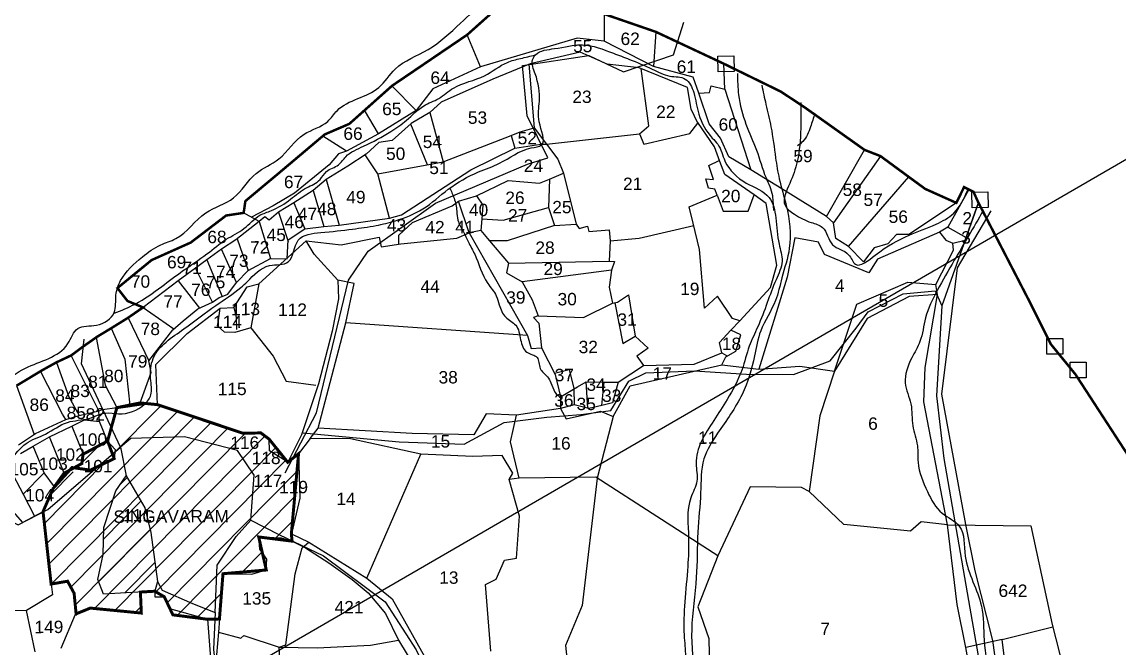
# Model space of a CAD drawing. Header units: inches. Extents: x 177226 to 184368, y 1611776 to 1619278.
# Drawn here: x 179429 to 180757, y 1615944 to 1616701 of the extents above; entities that cross this region are included whole.
import ezdxf
from ezdxf.enums import TextEntityAlignment as Align

# ---------------------------------------------------------------- set-up
doc = ezdxf.new("R2010")
doc.units = ezdxf.units.IN
doc.header["$MEASUREMENT"] = 0
for name, color, linetype in [('PAPER SIZE', 5, 'Continuous'), ('PLOT', 7, 'Continuous'), ('PLOT NO', 7, 'Continuous'), ('ROAD', 1, 'Continuous'), ('STREAM', 4, 'Continuous'), ('VILLAGE BOUNDARY', 5, 'Continuous'), ('VILLAGE BOUNDARY STONES', 1, 'Continuous')]:
    doc.layers.add(name, color=color, linetype=linetype)
doc.styles.get("Standard").update_dxf_attribs({"font": 'arial.ttf'})

msp = doc.modelspace()

# ---------------------------------------------------------------- hatches: boundary and pattern name
at = {"layer": 'PLOT'}
h = msp.add_hatch(dxfattribs=at)
h.set_pattern_fill('ANSI31', color=11, scale=256.5108, angle=0.3357)
h.set_pattern_definition([(45.3357, (177263.784, 1610591.874), (-22.80503, 22.53933), [])])
h.paths.add_polyline_path([(179585.1, 1616083.4), (179577.8, 1616113.6), (179555.2, 1616152.3), (179542.8, 1616134), (179528.2, 1616089.6), (179527.6, 1616056.8), (179521.2, 1616026.8), (179528.1, 1616009.1), (179572.6, 1616011.5), (179572.6, 1616012.3), (179590, 1616012.5), (179593.2, 1616024.4)])
h.paths.add_polyline_path([(179554.5, 1616096.7), (179583.6, 1616096.9), (179583.5, 1616112.4), (179554.4, 1616112.2)], flags=24)
at = {"layer": 'PLOT NO'}
h = msp.add_hatch(dxfattribs=at)
h.set_pattern_fill('ANSI31', color=30, scale=153.90648, angle=0.3357)
h.set_pattern_definition([(45.33573, (177263.784, 1610591.874), (-13.683016, 13.523596), [])])
edge = h.paths.add_edge_path()
edge.add_line((179468.5, 1616139), (179480.2, 1616155.3))
edge.add_line((179480.2, 1616155.3), (179501.7, 1616167))
edge.add_line((179501.7, 1616167), (179503.3, 1616178.3))
edge.add_line((179503.3, 1616178.3), (179532.9, 1616194.3))
edge.add_line((179532.9, 1616194.3), (179544.1, 1616234.7))
edge.add_line((179544.1, 1616234.7), (179572.3, 1616240.4))
edge.add_line((179572.3, 1616240.4), (179593.2, 1616238.3))
edge.add_line((179593.2, 1616238.3), (179696.7, 1616203.7))
edge.add_line((179696.7, 1616203.7), (179718.3, 1616204.1))
edge.add_line((179718.3, 1616204.1), (179728.3, 1616196.6))
edge.add_line((179728.3, 1616196.6), (179750.8, 1616168.6))
edge.add_line((179750.8, 1616168.6), (179763.9, 1616178.9))
edge.add_line((179763.9, 1616178.9), (179755.2, 1616081.8))
edge.add_line((179755.2, 1616081.8), (179756.1, 1616073.1))
edge.add_line((179756.1, 1616073.1), (179715.7, 1616078.2))
edge.add_line((179715.7, 1616078.2), (179724.9, 1616038.2))
edge.add_line((179724.9, 1616038.2), (179672.5, 1616033.7))
edge.add_line((179672.5, 1616033.7), (179668.2, 1615978.9))
edge.add_line((179668.2, 1615978.9), (179654.3, 1615978.5))
edge.add_line((179654.3, 1615978.5), (179611.9, 1615983.9))
edge.add_line((179611.9, 1615983.9), (179601.5, 1616005.8))
edge.add_line((179601.5, 1616005.8), (179590, 1616012.5))
edge.add_line((179590, 1616012.5), (179572.6, 1616011.5))
edge.add_line((179572.6, 1616011.5), (179573.7, 1615986.1))
edge.add_line((179573.7, 1615986.1), (179512, 1615992.1))
edge.add_line((179512, 1615992.1), (179494.8, 1615985.1))
edge.add_line((179494.8, 1615985.1), (179492.4, 1616010))
edge.add_line((179492.4, 1616010), (179484.5, 1616024.6))
edge.add_line((179484.5, 1616024.6), (179464.6, 1616021.2))
edge.add_line((179464.6, 1616021.2), (179454.8, 1616108.9))
edge.add_line((179454.8, 1616108.9), (179467.1, 1616137))
edge.add_line((179467.1, 1616137), (179489.9, 1616162.2))
edge.add_line((179489.9, 1616162.2), (179512.1, 1616159.1))
edge.add_line((179512.1, 1616159.1), (179540.9, 1616173))
edge.add_line((179540.9, 1616173), (179532.9, 1616194.3))
edge.add_line((179532.9, 1616194.3), (179544.1, 1616234.7))
edge.add_line((179544.1, 1616234.7), (179578.7, 1616239.8))
edge.add_line((179578.7, 1616239.8), (179593.2, 1616238.3))

# ---------------------------------------------------------------- linework, layer by layer
at = {"layer": 'PAPER SIZE'}
msp.add_lwpolyline([(180816.7, 1616564.8), (177746.9, 1614785.4)], dxfattribs=at)
at = {"layer": 'PLOT'}
for points in [[(180133.5, 1616711.1), (180133.7, 1616678.4), (180101, 1616681.7), (179984.2, 1616647.3), (179968, 1616686)], [(180196.1, 1616689.5), (180193.4, 1616647.7)], [(180559.7, 1616482.5), (180502, 1616444.3), (180487.2, 1616444.2), (180476.9, 1616433), (180460.2, 1616428.3), (180447.2, 1616411), (180429.1, 1616429.8), (180414, 1616439.4), (180411, 1616458.5), (180402.7, 1616466), (180353.6, 1616496.3), (180328.8, 1616511.7), (180311, 1616522.7), (180284.3, 1616538.3), (180274.2, 1616561), (180260.5, 1616578.2), (180248.1, 1616615.1), (180241.2, 1616634.7), (180193.4, 1616647.7), (180133.7, 1616678.4)], [(179425.2, 1616189.8), (179445.8, 1616203.3), (179482.3, 1616220.2), (179498.7, 1616225.1), (179522.5, 1616231), (179526.7, 1616232.4), (179544.1, 1616234.7), (179561.3, 1616238), (179572.3, 1616240.4), (179585.5, 1616277.4), (179582.8, 1616291.4), (179611.9, 1616328.8), (179624.3, 1616339.8), (179642.1, 1616354.2), (179659.8, 1616362.5), (179667.7, 1616367.8), (179671.7, 1616369.2), (179678.3, 1616372), (179689, 1616386), (179702.8, 1616400.7), (179730.1, 1616415), (179750.2, 1616414.6), (179751.5, 1616437.7), (179771.4, 1616451), (179794.3, 1616453.9), (179812.9, 1616455.4), (179873.8, 1616463.9), (179888.4, 1616468), (179972.4, 1616522.7), (180025.6, 1616548.8), (180057.1, 1616553.5), (180063.7, 1616553.7), (180176.2, 1616566.2), (180181.7, 1616553.5), (180237.1, 1616566.6), (180247.1, 1616579), (180238.9, 1616595.8), (180234.3, 1616622.1), (180175.8, 1616646), (180137.2, 1616650.5), (180104.6, 1616665.1), (180044.3, 1616650.9), (179999.1, 1616632.3), (179936.4, 1616604.3), (179922.6, 1616591.7), (179900.3, 1616578.5), (179877.3, 1616558.1), (179860.9, 1616555.6), (179845.8, 1616541.6), (179823.7, 1616527.1), (179797.5, 1616510.8), (179781.5, 1616497.4), (179758.3, 1616482.5), (179739.7, 1616471.2), (179728.3, 1616461.4), (179723.1, 1616465.7), (179716.1, 1616460), (179697.5, 1616470.4)], [(179984.2, 1616647.3), (179926.4, 1616620.5), (179906.2, 1616594.5), (179860.6, 1616566.2), (179821.9, 1616545.2), (179793.3, 1616563.4)], [(180042.5, 1616650.2), (180048.8, 1616573.5), (180063.7, 1616553.7), (180077.6, 1616535.3), (180084.4, 1616518.3), (180099.9, 1616456.7), (180103.5, 1616451.3), (180113.3, 1616454.2), (180115.2, 1616447.8), (180139.7, 1616450), (180140.9, 1616436.5), (180139.7, 1616411.8), (180146.3, 1616411.5), (180142.5, 1616400.9), (180139.7, 1616380.6), (180143.6, 1616361.1), (180149.8, 1616362.3), (180163.1, 1616371.1), (180171.1, 1616321.2), (180186.7, 1616306.8), (180173.1, 1616297), (180181.2, 1616285.7), (180242.6, 1616287.5), (180275.8, 1616300.9)], [(180248.1, 1616615.1), (180261.2, 1616616.1), (180263.1, 1616624.1), (180279.7, 1616620.2), (180278.2, 1616651)], [(180176.2, 1616566.2), (180187.8, 1616575.9), (180178.3, 1616645)], [(179876.7, 1616624), (179906.2, 1616594.5)], [(180279.7, 1616620.2), (180311, 1616522.7)], [(179860.6, 1616566.2), (179843.8, 1616594.6)], [(179922.6, 1616591.7), (179939, 1616532.2)], [(180275.8, 1616300.9), (180273.1, 1616313.6), (180287, 1616328.5), (180297.9, 1616339.8), (180334.8, 1616380.1), (180342.5, 1616407.1), (180329.6, 1616481.6), (180315, 1616492.3), (180279.4, 1616516.7), (180273.4, 1616532.4), (180266.9, 1616550.3), (180246.8, 1616579.6)], [(179859.7, 1616517.6), (179916.9, 1616528.1), (179939, 1616532.2), (180021.3, 1616564.2), (180032.2, 1616568.4), (180048.8, 1616573.5)], [(179920.1, 1616528.7), (179899.6, 1616577.8)], [(180021.3, 1616564.2), (180025.6, 1616548.8)], [(179821.9, 1616545.2), (179812.2, 1616541.8), (179801.1, 1616528.7), (179759.2, 1616494.1), (179733.2, 1616479), (179706.8, 1616465.2)], [(179873.8, 1616463.9), (179859.7, 1616517.6), (179844.6, 1616540.8)], [(180402.7, 1616466), (180448.5, 1616546.7)], [(180270.2, 1616492), (180267.5, 1616499.1), (180259.7, 1616500.5), (180256.7, 1616511.7), (180265.9, 1616510.7), (180260.2, 1616527.7), (180272.8, 1616533.9)], [(180467.9, 1616539.1), (180411, 1616458.5)], [(179885.3, 1616432.6), (179885.1, 1616443.5), (179901.8, 1616458.7), (179949.8, 1616478.9), (179957.5, 1616484.7), (179979.3, 1616491.2), (180017.4, 1616509.4), (180055.3, 1616506.2), (180067.4, 1616511.3), (180084.3, 1616518.5)], [(180429.1, 1616429.8), (180502.2, 1616513.9)], [(179797.5, 1616510.8), (179812.9, 1616455.4)], [(180067.4, 1616511.3), (180066.2, 1616476.9), (180073.4, 1616455.2), (180099.9, 1616456.7)], [(179781.5, 1616497.4), (179794.3, 1616453.9)], [(179979.3, 1616491.2), (179986.7, 1616479.6), (179985.8, 1616463), (179984.4, 1616449), (179970.5, 1616446.4), (179957.5, 1616484.7)], [(180297.9, 1616339.8), (180288.7, 1616342.6), (180270.7, 1616369.5), (180255.2, 1616355.1), (180248.9, 1616426.1), (180241.4, 1616457.8), (180236.4, 1616477.7), (180270.2, 1616492), (180277.6, 1616472.3), (180307.8, 1616472.5), (180315, 1616492.3)], [(180574.7, 1616498.7), (180549.2, 1616453), (180571.4, 1616440.7)], [(179758.3, 1616482.5), (179771.4, 1616451)], [(179985.8, 1616463), (180011.3, 1616461.7), (180066.2, 1616476.9)], [(180609.6, 1615735.4), (180571.3, 1615944.5), (180560.5, 1615996.4), (180549, 1616093), (180520.3, 1616241.6), (180521.9, 1616283.1), (180536.7, 1616371.6), (180534.8, 1616383.9), (180556.2, 1616425.2), (180555.4, 1616433.9), (180570.2, 1616437.4), (180586.3, 1616482.9)], [(179739.7, 1616471.2), (179751.4, 1616435.7)], [(179716.1, 1616460), (179688, 1616437.7), (179670.6, 1616426.4), (179653, 1616413.6), (179639.3, 1616403.5), (179618.2, 1616388.3), (179575.8, 1616356)], [(179716.1, 1616460), (179730.1, 1616415)], [(179984.4, 1616449), (179992.3, 1616439.3), (180017.7, 1616409.6), (180015.6, 1616397.9), (180034.4, 1616386.8), (180046.7, 1616365.3), (180053.8, 1616345.9), (180048.3, 1616343.8), (180054.4, 1616337), (180057.9, 1616307.2)], [(180073.4, 1616455.2), (180016.4, 1616436.5), (179994.6, 1616436.6)], [(180140.9, 1616436.5), (180175.9, 1616439.6), (180242, 1616455.2)], [(180539.3, 1616446.9), (180464.3, 1616414.2), (180453.7, 1616397.9), (180400.2, 1616420.1), (180392.9, 1616434.9), (180364.2, 1616440.3), (180355.2, 1616392.6), (180320.7, 1616281.4), (180370.2, 1616284.8), (180412.2, 1616278.8), (180439.1, 1616359.9), (180501.1, 1616386.7), (180534.8, 1616383.9)], [(180549.2, 1616453), (180539.3, 1616446.9), (180547.1, 1616437.5), (180555.4, 1616433.9)], [(179811.3, 1616389.1), (179812.4, 1616366.4), (179804.4, 1616327.3), (179788.2, 1616263.6), (179767.4, 1616201.9), (179750.8, 1616168.6), (179728.7, 1616182.5), (179728.3, 1616196.6), (179718.3, 1616204.1), (179696.7, 1616203.7), (179593.2, 1616238.3), (179591.4, 1616286.7), (179629.3, 1616324.3), (179669, 1616354.9), (179685.5, 1616355.7), (179701.9, 1616380.7), (179716, 1616384.4), (179773.3, 1616436.6)], [(179689.6, 1616439), (179702.8, 1616400.7)], [(179996.7, 1615940), (179989.9, 1616020.6), (180003, 1616027.1), (180012.9, 1616050.1), (180027.7, 1616052.6), (180031.1, 1616103.4), (180018.7, 1616147.8), (180023.2, 1616155.2), (180010.1, 1616176.9), (179974.7, 1616175.7), (179911.9, 1616178.2), (179826.8, 1616196.8), (179778.1, 1616197.3), (179787.5, 1616209.7), (179821, 1616337.5), (179831.2, 1616384.8), (179811.3, 1616389.1), (179782.6, 1616420.5), (179773.3, 1616436.6), (179815.4, 1616431.9), (179861.6, 1616441), (179864, 1616429.2), (179887.6, 1616433), (179955.2, 1616439.6), (179970.5, 1616446.4), (180040.9, 1616322.2), (180045.2, 1616306.1), (180057.9, 1616307.2), (180074.4, 1616274.6), (180080.7, 1616247.7), (180080.8, 1616233.7), (180027.7, 1616225.5), (179990.8, 1616227), (179975.8, 1616201.6), (179901.3, 1616203.4), (179787.5, 1616209.7)], [(179689, 1616386), (179670.6, 1616426.4)], [(179653, 1616413.6), (179671.7, 1616369.2)], [(180017.7, 1616409.6), (180139.7, 1616411.8)], [(179659.8, 1616362.5), (179639.3, 1616403.5)], [(180142.5, 1616400.9), (180034.4, 1616386.8)], [(179618.2, 1616388.3), (179644.1, 1616355.2)], [(179716, 1616384.4), (179706.3, 1616331.2), (179686.7, 1616325.5), (179674.3, 1616325.9), (179665.7, 1616333.6), (179667.2, 1616340), (179669, 1616354.9)], [(180536.7, 1616371.6), (180502.6, 1616369), (180451.6, 1616342.7), (180412.2, 1616278.8), (180394.6, 1616224.6), (180381.5, 1616133.2), (180372.5, 1616138.2), (180310.1, 1616138.8), (180271.1, 1616055.3), (180123.4, 1616150.5), (180030.8, 1616149.2), (180018.7, 1616147.8)], [(179575.8, 1616356), (179613.1, 1616329.9)], [(179685.5, 1616355.7), (179688.5, 1616343.7), (179688.9, 1616329.4)], [(180053.8, 1616345.9), (180108.6, 1616343.8), (180143.6, 1616361.1), (180146.7, 1616361.7), (180156.4, 1616312.5), (180171.1, 1616321.2)], [(179557.6, 1616343.4), (179582.8, 1616291.4)], [(179537.1, 1616330.7), (179553.7, 1616293.3), (179559.7, 1616237.7)], [(179706.3, 1616331.2), (179733, 1616297), (179749, 1616266.6), (179784.7, 1616261.9)], [(180040.9, 1616322.2), (179821, 1616337.5)], [(180275.8, 1616286.3), (180280.9, 1616296.1), (180292.9, 1616303.2), (180299, 1616323), (180287, 1616328.5)], [(179519.2, 1616319.7), (179529.9, 1616261.8), (179544.1, 1616234.7)], [(180275.8, 1616300.9), (180281.8, 1616297.8)], [(179427.4, 1616179.1), (179442.8, 1616188), (179462.8, 1616199.4), (179489.5, 1616212.4), (179504.8, 1616219.9), (179523, 1616218.1), (179522.5, 1616231), (179488.9, 1616297.9)], [(179471, 1616289.5), (179486, 1616247.7), (179498.7, 1616225.1)], [(179482.3, 1616220.2), (179478.2, 1616226.7), (179451.7, 1616278.7)], [(180073.6, 1616276.3), (180091.1, 1616280.8), (180097, 1616257.9), (180097.2, 1616237.9), (180080.8, 1616233.7), (180087.6, 1616221.2), (180129, 1616230.6), (180144.6, 1616223.9), (180125.3, 1616149.2), (180107.1, 1615995.3), (180086.8, 1615947), (180091.9, 1615896.9), (180072, 1615812.9)], [(180080.7, 1616247.7), (180101.4, 1616259.7), (180111.8, 1616265.8), (180133.6, 1616265.7), (180150.4, 1616265.7), (180181.2, 1616285.7)], [(180144.6, 1616223.9), (180165.2, 1616261.2), (180242.5, 1616278.8), (180275.8, 1616286.3), (180320.7, 1616281.4)], [(179422.8, 1616261.3), (179444.1, 1616202.2)], [(180150.4, 1616265.7), (180143.9, 1616240.5), (180130.7, 1616237.3), (180115.2, 1616233.6), (180097.2, 1616237.9)], [(180113.7, 1616233.9), (180111.8, 1616265.8)], [(180130.7, 1616237.3), (180133.6, 1616265.7)], [(180030.8, 1616149.2), (180020.5, 1616193.4), (180027.7, 1616225.5)], [(179401.4, 1616108.3), (179415.6, 1616112.1), (179429.8, 1616095.6), (179442.8, 1616102.5), (179454.8, 1616108.9), (179467.1, 1616137), (179480.2, 1616155.3), (179489.9, 1616162.2), (179501.7, 1616167), (179503.3, 1616178.3), (179532.9, 1616194.3), (179523, 1616218.1)], [(179489.5, 1616212.4), (179503.3, 1616178.3)], [(179480.2, 1616155.3), (179462.8, 1616199.4)], [(179778.1, 1616197.3), (179763.9, 1616178.9), (179765.6, 1616125.3), (179755.2, 1616081.8), (179776.3, 1616071.7)], [(179468.5, 1616139), (179456.2, 1616155.7), (179442.8, 1616188)], [(179532.9, 1616194.3), (179542, 1616184.2), (179540.9, 1616173), (179512.1, 1616159.1), (179489.9, 1616162.2)], [(179846.6, 1616028.2), (179911.9, 1616178.2)], [(179414.4, 1616161.5), (179430.7, 1616130), (179444.5, 1616103.4)], [(179430.7, 1616130), (179456.2, 1616155.7)], [(180549, 1616093), (180517.3, 1616096.4), (180504.4, 1616085), (180423.6, 1616093.1), (180381.5, 1616133.2)], [(179445.3, 1615939.2), (179434.9, 1615989), (179407.1, 1615988.2), (179380, 1616011.2), (179346, 1616012), (179335.5, 1616031.8), (179336.2, 1616088.6), (179319.3, 1616112.5)], [(179454.8, 1616108.9), (179464.6, 1616021.2), (179466.1, 1616008), (179434.9, 1615989)], [(180549, 1616093), (180649.9, 1616091.5), (180675.6, 1615972.2), (180707.7, 1615845.9), (180773.6, 1615584.9), (180725.6, 1615552.7), (180655, 1615634.2), (180614.9, 1615953.9), (180676.3, 1615969.5)], [(179476.9, 1615943.4), (179494, 1615984.7), (179512, 1615992.1), (179573.7, 1615986.1), (179572.6, 1616012.3), (179590, 1616012.5), (179590.2, 1616005.7), (179601.5, 1616005.8), (179607.7, 1615991.5), (179654.3, 1615978.5), (179668.2, 1615978.9), (179672.5, 1616033.7), (179707.3, 1616033.3), (179724.9, 1616038.2), (179725.6, 1616051.5), (179717, 1616063.5), (179715.7, 1616078.2), (179742.7, 1616077.2), (179756.1, 1616073.1), (179772.4, 1616064.9), (179800.6, 1616047), (179828.9, 1616026.5), (179848, 1616010.7), (179868.9, 1615985.7), (179884.8, 1615953.1), (179925.6, 1615885.7)], [(179743.4, 1615901), (179740.3, 1615944.6), (179748.6, 1615947.7), (179759.9, 1616033.7), (179768.3, 1616065.1), (179776.3, 1616071.7), (179846.6, 1616028.2), (179877.3, 1616003.1), (179916.2, 1615933.4)], [(180271.1, 1616055.3), (180246.8, 1615993.5), (180260.3, 1615955.4), (180261.9, 1615880.7), (180282.5, 1615827), (180260.5, 1615786.7), (180268.6, 1615668.4)], [(179464.6, 1616021.2), (179484.5, 1616024.6), (179492.4, 1616010), (179495, 1615983.3)], [(179697.5, 1615073.9), (179692, 1615285), (179694.1, 1615304.3), (179747.1, 1615366.2), (179773.2, 1615375.5), (179770.4, 1615412.4), (179826.4, 1615516.2), (179850.1, 1615541.2), (179840.9, 1615549.9), (179782.1, 1615605.8), (179753.4, 1615641.2), (179743.6, 1615653.2), (179686.4, 1615815.9), (179675.8, 1615826), (179661, 1615890.9), (179657.1, 1615942.1), (179654.3, 1615978.5)], [(179668.2, 1615978.9), (179666.9, 1615962.8), (179664.8, 1615935.7), (179673.3, 1615873.2), (179700.4, 1615813.6), (179694.9, 1615825.8), (179683.6, 1615829.8), (179675.8, 1615826)], [(179666.9, 1615962.8), (179694.2, 1615955.6), (179697.9, 1615958.9), (179740.3, 1615944.6), (179786.5, 1615944), (179851, 1615947.1), (179884.8, 1615953.1)], [(180614.9, 1615953.9), (180571.3, 1615944.5)]]:
    msp.add_lwpolyline(points, dxfattribs=at)
at = {"layer": 'PLOT', "color": 30, "const_width": 3.59}
msp.add_lwpolyline([(179468.5, 1616139), (179480.2, 1616155.3), (179501.7, 1616167), (179503.3, 1616178.3), (179532.9, 1616194.3), (179544.1, 1616234.7), (179572.3, 1616240.4), (179593.2, 1616238.3), (179696.7, 1616203.7), (179718.3, 1616204.1), (179728.3, 1616196.6), (179750.8, 1616168.6), (179763.9, 1616178.9), (179755.2, 1616081.8), (179756.1, 1616073.1), (179715.7, 1616078.2), (179724.9, 1616038.2), (179672.5, 1616033.7), (179668.2, 1615978.9), (179654.3, 1615978.5), (179611.9, 1615983.9), (179601.5, 1616005.8), (179590, 1616012.5), (179572.6, 1616011.5), (179573.7, 1615986.1), (179512, 1615992.1), (179494.8, 1615985.1), (179492.4, 1616010), (179484.5, 1616024.6), (179464.6, 1616021.2), (179454.8, 1616108.9), (179467.1, 1616137), (179489.9, 1616162.2), (179512.1, 1616159.1), (179540.9, 1616173), (179532.9, 1616194.3), (179544.1, 1616234.7), (179578.7, 1616239.8), (179593.2, 1616238.3)], dxfattribs=at)
at = {"layer": 'ROAD'}
for points in [[(179747.9, 1616155.7), (179785.7, 1616228.5), (179824.5, 1616388.9), (179848.2, 1616424.2), (179929.5, 1616482.3), (180040.9, 1616529.3), (180065.5, 1616537), (180040.5, 1616588), (180034.9, 1616648.6), (180115, 1616661), (180157.1, 1616641.1), (180217.6, 1616661.6), (180230.1, 1616701.4)], [(180586.3, 1616482.9), (180542, 1616357.9), (180535.7, 1616248.9), (180544.5, 1616173.1), (180574.5, 1616001.3), (180600.7, 1615851.4), (180634.8, 1615707.7), (180639.4, 1615630), (180621.7, 1615576.5), (180603, 1615541.1), (180593.7, 1615397.5), (180625.9, 1615261.2), (180635.6, 1615170.6)], [(180601.3, 1616472.7), (180560.8, 1616403.8), (180541.8, 1616251.1), (180570.9, 1616093.2), (180581.9, 1616037.2), (180603.4, 1615952.9), (180616.6, 1615857.2), (180632.8, 1615793.1), (180643.2, 1615741.4), (180656.7, 1615698.4), (180667.7, 1615645.6), (180656.4, 1615608.3), (180654.8, 1615561.9), (180672.1, 1615518.8), (180698.3, 1615455.9), (180724.2, 1615419.8), (180780.5, 1615400.3), (180843.5, 1615353.9), (180912, 1615282.6), (180929.3, 1615259.1)], [(179769.6, 1616204), (179885.7, 1616193.5), (179964.3, 1616190.5), (180012.8, 1616216.8), (180064.2, 1616223), (180105.2, 1616226.2), (180141.8, 1616231.1), (180163.3, 1616266.9), (180184, 1616276.7), (180243.1, 1616279.4), (180305.8, 1616275.1), (180362.7, 1616274.9), (180407.1, 1616291.2), (180438.3, 1616330.7), (180452.9, 1616350.5), (180495.3, 1616372.4), (180533.9, 1616376.2), (180542, 1616357.9)], [(179548.4, 1616186.7), (179501.4, 1616287.7), (179504.7, 1616317.7)], [(179663.1, 1615986.9), (179665.5, 1616044), (179688.5, 1616078.7), (179706.3, 1616098.5), (179710.4, 1616153), (179690, 1616182.8), (179626.1, 1616199.5), (179561.2, 1616197.3), (179548.4, 1616186.7)], [(178694.4, 1615402.4), (178775.5, 1615429.8), (178827.3, 1615463.4), (178816.8, 1615547.7), (178860.9, 1615595.7), (178897, 1615651.1), (178888.1, 1615700.4), (178943.6, 1615735.8), (179015.6, 1615840.5), (179039, 1615895.4), (179048.1, 1615913.3), (179090.6, 1615906.7), (179135.2, 1615917.9), (179267.2, 1616001.9), (179316.6, 1616066.1), (179331.1, 1616083.9), (179366.8, 1616079.6), (179407.7, 1616101.3), (179424.7, 1616092.7), (179460.6, 1616111.6), (179548.4, 1616186.7)], [(179548.4, 1616186.7), (179555.2, 1616152.3), (179577.8, 1616113.6), (179585.1, 1616083.4), (179593.2, 1616024.4), (179590, 1616012.5), (179528.1, 1616009.1), (179521.2, 1616026.8), (179527.6, 1616056.8), (179528.2, 1616089.6), (179542.8, 1616134), (179555.2, 1616152.3)], [(179706.3, 1616098.5), (179740.1, 1616081), (179793.9, 1616055.5), (179868.6, 1615999.7), (179906.1, 1615941.7), (179929, 1615894.8), (179972.4, 1615865.4), (180064.1, 1615804.7), (180091.1, 1615775.7), (180130.4, 1615737.4), (180196.4, 1615707.7), (180286.8, 1615642.5), (180349.7, 1615590.7), (180484.1, 1615529.5), (180598.7, 1615436.7), (180666.6, 1615409.9), (180722.7, 1615391.8), (180777, 1615354.1), (180811.6, 1615323.3), (180861, 1615338)], [(179593.2, 1616024.4), (179599, 1616013.7), (179635.6, 1615997.5), (179663.1, 1615986.9), (179661.2, 1615942.1), (179669, 1615871.6), (179687.2, 1615825.1), (179696, 1615802.3), (179730.3, 1615698.9), (179756.9, 1615650.4), (179815.1, 1615583.3), (179845.6, 1615557.7), (179887.7, 1615538.2), (179957.9, 1615487.6), (180010.9, 1615424.2), (180052.4, 1615374.9), (180107.6, 1615281.9), (180165.4, 1615189.3)]]:
    msp.add_lwpolyline(points, dxfattribs=at)
at = {"layer": 'STREAM'}
for points in [[(178241.5, 1615754.2), (178249.6, 1615760.1), (178266, 1615761.9), (178306, 1615772), (178335.9, 1615775.1), (178352.7, 1615783.2), (178375.9, 1615783.1), (178403.8, 1615792.6), (178436.1, 1615798), (178464.1, 1615804.4), (178487.1, 1615814.9), (178521.3, 1615817.7), (178559, 1615828.3), (178597.1, 1615831.9), (178634.2, 1615847.2), (178669, 1615852.9), (178701.5, 1615859.3), (178732.9, 1615870.1), (178761, 1615873.7), (178794.3, 1615887.1), (178839.9, 1615901.1), (178866.9, 1615916.8), (178887.9, 1615924), (178909.6, 1615938.8), (178947.2, 1615956.3), (178968.5, 1615973.6), (178991.1, 1615985.8), (179008.9, 1616005.5), (179051.8, 1616028), (179081.4, 1616059.4), (179104.4, 1616079.1), (179118.3, 1616100.7), (179145.8, 1616125.3), (179185.4, 1616145.5), (179220.8, 1616178.1), (179249.2, 1616191.7), (179264.2, 1616203), (179292, 1616203.8), (179341.7, 1616226.5), (179365.9, 1616238), (179405, 1616263.5), (179433.4, 1616282.5), (179484.9, 1616312.3), (179496.9, 1616330.5), (179519.5, 1616334.6), (179541, 1616350), (179543, 1616370.7), (179548.7, 1616388.5), (179575, 1616417.2), (179597.2, 1616431.7), (179615.3, 1616439.2), (179651.9, 1616470.5), (179685.2, 1616488.5), (179712.7, 1616518.2), (179739.9, 1616535.7), (179770.6, 1616565.6), (179799.2, 1616581.1), (179810.5, 1616594.1), (179861.2, 1616622.3), (179880.8, 1616644.5), (179920.7, 1616668.2), (179959.7, 1616699.9), (179990.5, 1616725.7), (180014.1, 1616740.8), (180043.9, 1616765.4), (180067.6, 1616776.2), (180080.7, 1616787.7), (180103.4, 1616796.1), (180115.2, 1616799)], [(177911.3, 1615701.7), (177943.3, 1615661.3), (177959.9, 1615638), (177977.4, 1615619.3), (178001.6, 1615582.9), (178012.2, 1615556.4), (178021.6, 1615547.9), (178033.5, 1615525), (178046.1, 1615511.6), (178080.6, 1615487.6), (178110.7, 1615471.1), (178158.8, 1615479.2), (178186.1, 1615492.1), (178226.4, 1615487), (178264.5, 1615482.4), (178294.8, 1615483.3), (178322.4, 1615503.9), (178355.2, 1615508.9), (178386, 1615504.1), (178402.3, 1615502.7), (178429.7, 1615501.9), (178450.3, 1615511.8), (178465.3, 1615511.2), (178480.8, 1615517.5), (178507.5, 1615514.6), (178525.3, 1615505.6), (178567.1, 1615493.7), (178600.2, 1615491.3), (178629.5, 1615486.5), (178654.5, 1615481.6), (178671, 1615478.4), (178686.5, 1615473.9), (178703, 1615472.4), (178717, 1615468.6), (178735.6, 1615467.4), (178766.8, 1615467.2), (178815.9, 1615488.8), (178846.8, 1615505.3), (178877.5, 1615527.5), (178891.5, 1615539.4), (178918.6, 1615559.2), (178937.8, 1615565.1), (178958.2, 1615590.1), (178966.1, 1615608.9), (178984.9, 1615625.2), (179003.3, 1615638.5), (179040.4, 1615648.3), (179083.8, 1615674.9), (179117.6, 1615694), (179135.9, 1615712.5), (179153.4, 1615748.5), (179160.8, 1615792), (179160.2, 1615806.9), (179151.8, 1615838.7), (179132.8, 1615862.2), (179128.6, 1615882.7), (179120.4, 1615893.4), (179117.9, 1615930.3), (179122.6, 1615961.5), (179129.9, 1615993.6), (179148.6, 1616009.5), (179162.5, 1616024), (179192.7, 1616041.8), (179213.7, 1616052.5), (179235.1, 1616066.8), (179282.3, 1616096.5), (179312.7, 1616114.6), (179334.9, 1616126.8), (179361.6, 1616135.3), (179387.3, 1616153), (179397.7, 1616160.4), (179405.8, 1616163.9), (179415, 1616171.3), (179434.2, 1616191.2), (179457.8, 1616202.7), (179484.4, 1616216.9), (179510.3, 1616221.7), (179530.7, 1616228.2), (179546.2, 1616227.3), (179577.6, 1616238.7), (179585.2, 1616250), (179584.9, 1616269.8), (179588.1, 1616294.3), (179625.2, 1616330), (179664, 1616358.5), (179694.1, 1616380), (179702, 1616387.3), (179728.9, 1616406.6), (179751.5, 1616411.1), (179763.6, 1616437.3), (179790.7, 1616446.5), (179829.3, 1616450.8), (179857.7, 1616455.1), (179881.1, 1616460.9), (179914.2, 1616475.2), (179945, 1616499), (179981.6, 1616519.9), (180007, 1616530.4), (180045.4, 1616549), (180057.9, 1616552.7), (180055.1, 1616580.5), (180055.2, 1616605.5), (180050.2, 1616638.7), (180047, 1616655.8), (180050.6, 1616661.7), (180073.7, 1616669.2), (180107.4, 1616673.8), (180144.8, 1616663.6), (180164.1, 1616656.2), (180191.8, 1616644.3), (180213.2, 1616635.9), (180231.7, 1616632.4), (180241.9, 1616615.9), (180248.1, 1616589.9), (180264.4, 1616561), (180271.1, 1616553.4), (180279.7, 1616533.2), (180305.6, 1616506.5), (180333.1, 1616489.1), (180341.3, 1616464.4), (180345.2, 1616432.5), (180348.9, 1616412), (180341.5, 1616389.4), (180330.9, 1616361.8), (180319.4, 1616332.4), (180309.2, 1616309), (180300.4, 1616280.9), (180282.4, 1616244.5), (180266.2, 1616219.1), (180244.8, 1616166.9), (180245.8, 1616145.7), (180238.4, 1616125.6), (180235.7, 1616076.9), (180234.7, 1616042.7), (180231.2, 1615999.5), (180230.2, 1615959.5), (180232, 1615933.3), (180231.3, 1615908.3), (180240.3, 1615870.8), (180247.9, 1615844.6), (180262.7, 1615818.7), (180273.2, 1615799.1), (180274.6, 1615775.8), (180252.9, 1615713.6), (180249.3, 1615678.2), (180264.2, 1615641.3), (180266.8, 1615612.6), (180267, 1615581.7), (180269.3, 1615551.3), (180275.2, 1615533.9), (180279.9, 1615509.7), (180281.3, 1615487.2), (180288.8, 1615472.9), (180310.8, 1615464.5), (180342.5, 1615453.5), (180362.7, 1615448.5), (180382.7, 1615435.6), (180414.6, 1615419.8), (180427.4, 1615395.2), (180438.4, 1615373.3), (180449.2, 1615354.4), (180464.6, 1615322.1), (180480.7, 1615296.3), (180492.3, 1615273.4), (180506.8, 1615253), (180520.8, 1615228.9), (180531.1, 1615216.3), (180542, 1615202.4), (180563.5, 1615187), (180587.2, 1615169.7), (180616.8, 1615141.6), (180627.3, 1615128.6), (180634.5, 1615105.9), (180667.5, 1615087.6), (180689.2, 1615069.6), (180727.8, 1615035.5), (180743.1, 1615015.1), (180763.1, 1614998.9), (180784.7, 1614987.8), (180802.8, 1614970.4), (180824.1, 1614937.1), (180854.6, 1614903.9), (180873.5, 1614874), (180899.7, 1614859.3), (180924.6, 1614847.7), (180968.8, 1614803.5), (181008.8, 1614739.9), (181022.8, 1614705), (181039.2, 1614619.5), (181040.8, 1614557.8), (181051.3, 1614481.7), (181060, 1614409.5), (181058.2, 1614369.1), (181063.4, 1614328.4), (181084.7, 1614264.2), (181085.1, 1614190.4), (181086.3, 1614132.4), (181097.4, 1614096.6), (181081.4, 1614046.9), (181030.5, 1613971.1), (181017.1, 1613902.1), (181025, 1613845.6), (181021.7, 1613763), (181026.2, 1613709.4), (181023.9, 1613673.9), (180992.9, 1613613.6), (180969.5, 1613557.2), (180924.3, 1613489), (180874.8, 1613455.3), (180841.6, 1613410.1), (180834.3, 1613373.3), (180820.6, 1613359.9), (180814.5, 1613338.1), (180792.1, 1613309.2), (180781.4, 1613281.6), (180770.2, 1613266.1), (180768.6, 1613247.1), (180753.8, 1613223.2), (180748.5, 1613188.2), (180742.9, 1613146.8), (180730.6, 1613116.7), (180727.8, 1613094), (180715.9, 1613055.1), (180709.6, 1612988.7), (180734.4, 1612958.4), (180747.6, 1612929), (180735.4, 1612871), (180723.9, 1612832.5), (180723.2, 1612812.5), (180718.4, 1612778.7), (180716.5, 1612732.1), (180710.9, 1612689.5), (180716.6, 1612646.6), (180725.2, 1612604.9), (180727.6, 1612562.6), (180726.6, 1612518.8), (180732.6, 1612490.4), (180730.3, 1612452.5)], [(179541, 1616348.9), (179566.2, 1616360.1), (179598.4, 1616381.4), (179623.7, 1616400.2), (179653.1, 1616420.8), (179676.4, 1616438.4), (179697.9, 1616451.3), (179717.2, 1616467.5), (179731, 1616473.1), (179754.3, 1616487.1), (179773.7, 1616500.9), (179789.9, 1616510.6), (179797.6, 1616520.4), (179812.4, 1616528.6), (179821, 1616538.3), (179842.6, 1616551.1), (179875.4, 1616568.8), (179894.5, 1616582.5), (179915.3, 1616599.9), (179933.6, 1616609), (179951.3, 1616621.4), (179988.9, 1616636.4), (180016.5, 1616652.6), (180032.6, 1616657.3), (180050.3, 1616661.6)], [(180294.8, 1616639.2), (180296.2, 1616613.2), (180305.2, 1616577.7), (180317.9, 1616546.4), (180329.4, 1616512.9), (180337.1, 1616491.6), (180338, 1616481.6), (180338.5, 1616473.2)], [(180324.2, 1616625.1), (180329.3, 1616601.7), (180335.4, 1616574.5), (180341, 1616536.9), (180345.4, 1616511.8), (180353.9, 1616479.2), (180357.6, 1616427.5), (180348.6, 1616391.8), (180340.8, 1616364.2), (180323, 1616327.6), (180315.6, 1616297.3), (180300.4, 1616250.7), (180270.9, 1616203.6), (180254.3, 1616172.6), (180250.3, 1616131.8), (180246.9, 1616084), (180245.1, 1616029.2), (180239.5, 1615966.1), (180244.1, 1615905), (180257.8, 1615846.9), (180278.2, 1615805.5), (180288.1, 1615768.4), (180271.5, 1615736.9), (180258.3, 1615692.9), (180272.6, 1615620.1), (180270.7, 1615586.6), (180274.7, 1615541.2), (180288, 1615491.1), (180291, 1615480.2), (180349.4, 1615451.6), (180413.2, 1615428.6), (180429.7, 1615404), (180450.5, 1615365.7), (180466.7, 1615324.4), (180489.5, 1615289.8), (180512.4, 1615253.1), (180537.8, 1615216.6), (180586.6, 1615180.9), (180626.6, 1615138.9), (180651.4, 1615133.2), (180699.3, 1615102), (180725.4, 1615082.9), (180750.4, 1615048.6), (180793.4, 1615012.8), (180800.6, 1615000.7), (180801.1, 1614983.6), (180836.1, 1614940.2), (180861.1, 1614905.3), (180888.5, 1614877.9), (180929.3, 1614856.3), (180952, 1614837.2), (180976.6, 1614797.2), (181010.3, 1614758.8), (181031, 1614730.5), (181035, 1614698.8), (181051.9, 1614605.1), (181061.7, 1614512.9), (181076.6, 1614397.8), (181067.7, 1614346.1), (181086.5, 1614286.3), (181093.5, 1614231.5), (181087.9, 1614180.2), (181093.7, 1614132.5), (181105.6, 1614102.4), (181098.2, 1614067.2), (181039, 1613969.8), (181021.3, 1613903.2), (181032.7, 1613815.3), (181031, 1613756), (181034.3, 1613697.9), (181017.4, 1613638.7), (180989.1, 1613610.8)], [(180371.4, 1616604), (180371.5, 1616572.7), (180367.1, 1616532.5), (180358.1, 1616506), (180352.4, 1616479.7), (180363.8, 1616468.7), (180384.1, 1616458.8), (180397.7, 1616452.8), (180410, 1616431.9), (180429.2, 1616419.8), (180437.6, 1616408.2), (180461.4, 1616419.2), (180502.5, 1616443.3), (180535.1, 1616456.7), (180556.7, 1616470.1), (180573.9, 1616499)], [(180388.5, 1616590.6), (180383.2, 1616574.4), (180374, 1616556.9), (180367.6, 1616551.4)], [(179946.5, 1616500.9), (179952.1, 1616488.1), (179955.3, 1616472.6), (179956.7, 1616461.5), (179962.9, 1616448.2), (179969.4, 1616435), (179977, 1616420.3), (179992.7, 1616385.1), (180003.1, 1616369.9), (180006.8, 1616359.1), (180014.6, 1616344.2), (180026.6, 1616334.5), (180032.6, 1616316.9), (180040.2, 1616301.7), (180052.4, 1616295.4), (180056.4, 1616282.1), (180065, 1616271.9), (180069.3, 1616264.7), (180074, 1616253.6), (180081.6, 1616246.2)], [(180592, 1616472.8), (180557.2, 1616413), (180536.5, 1616376.3), (180522.5, 1616343.4), (180515.6, 1616314.8), (180505.7, 1616294.8), (180497.8, 1616264.7), (180504.7, 1616239.1), (180507, 1616212.7), (180512.5, 1616188.6), (180513.4, 1616168.6), (180524.7, 1616133), (180542.6, 1616106.9), (180563.2, 1616091.4), (180570.5, 1616055), (180590, 1615994.5), (180593.4, 1615953.2), (180600.4, 1615903.4), (180609.6, 1615851.3), (180616.5, 1615814), (180624.7, 1615782), (180627.1, 1615749.6), (180631.7, 1615718), (180650.3, 1615668.6), (180647.8, 1615631.7), (180637.8, 1615595.6), (180630.4, 1615570.7), (180643.1, 1615522.1), (180652.1, 1615503.5), (180664.3, 1615476.5), (180675.5, 1615458.3), (180685.5, 1615431.3), (180721.2, 1615407.5), (180744, 1615391.6)]]:
    msp.add_spline(points, degree=3, dxfattribs=at)
at = {"layer": 'VILLAGE BOUNDARY', "const_width": 3}
for points in [[(179422.8, 1616261.3), (179453.7, 1616279.9), (179471, 1616289.5), (179488.9, 1616297.9), (179502.6, 1616308.1), (179520.1, 1616320.4), (179537.1, 1616330.7), (179557.6, 1616343.4), (179575.8, 1616356), (179556.9, 1616363.8), (179544.8, 1616379.4), (179586.2, 1616413.3), (179633.5, 1616434.5), (179676.3, 1616467.2), (179697.5, 1616470.4), (179699.6, 1616484.7), (179739.8, 1616518.3), (179795.5, 1616565.3), (179825.4, 1616578.2), (179877, 1616624.2), (179968, 1616686), (180027.7, 1616739.3)], [(180133.5, 1616711.1), (180196.1, 1616689.5), (180278.2, 1616651), (180347.3, 1616617.2), (180375.9, 1616598.3), (180448.5, 1616546.7), (180467.9, 1616539.1), (180502.2, 1616513.9), (180522, 1616499.4), (180559.7, 1616482.5), (180569, 1616501.6), (180580.4, 1616495.9), (180586.3, 1616482.9), (180648.7, 1616362.1), (180673.9, 1616311.6), (180703.8, 1616274.9), (180867.2, 1616023.3)]]:
    msp.add_lwpolyline(points, dxfattribs=at)
at = {"layer": 'VILLAGE BOUNDARY STONES'}
for points in [[(180271.3, 1616660.2), (180290.6, 1616660.3), (180290.7, 1616641.4), (180271.4, 1616641.3)], [(180578.6, 1616495.6), (180597.9, 1616495.7), (180598.1, 1616476.8), (180578.7, 1616476.7)], [(180669, 1616318.4), (180688.3, 1616318.5), (180688.4, 1616299.6), (180669.1, 1616299.5)], [(180697.3, 1616289.6), (180716.6, 1616289.7), (180716.7, 1616270.8), (180697.4, 1616270.7)]]:
    msp.add_lwpolyline(points, close=True, dxfattribs=at)

# ---------------------------------------------------------------- texts
at = {"layer": 'PLOT NO'}
for s, p in [('62', (180165.1, 1616681.1)), ('55', (180107.7, 1616672.3)), ('61', (180233, 1616647.3)), ('64', (179935.1, 1616634)), ('23', (180106.8, 1616610.9)), ('65', (179876.7, 1616596.2)), ('53', (179980.4, 1616585.7)), ('22', (180208.2, 1616592.8)), ('60', (180283.7, 1616577.4)), ('66', (179829.8, 1616566.3)), ('52', (180040.6, 1616560.9)), ('54', (179925.8, 1616556.4)), ('50', (179881.4, 1616542)), ('59', (180374.2, 1616539.2)), ('51', (179933.7, 1616524.9)), ('24', (180048, 1616527.5)), ('67', (179757.9, 1616507.9)), ('21', (180168.1, 1616505.6)), ('58', (180433.8, 1616498.4)), ('49', (179833.3, 1616489.5)), ('26', (180025.7, 1616488.7)), ('20', (180286.8, 1616490.8)), ('57', (180459, 1616486.3)), ('47', (179774.8, 1616469.2)), ('48', (179798, 1616475.1)), ('40', (179981.7, 1616474)), ('27', (180029, 1616467.4)), ('25', (180082.5, 1616477.4)), ('56', (180489.4, 1616465.8)), ('46', (179758.7, 1616459.4)), ('43', (179882.5, 1616455.4)), ('42', (179929, 1616453.1)), ('41', (179965.1, 1616453.3)), ('2', (180572.8, 1616463.9)), ('68', (179665.2, 1616441.3)), ('45', (179736.9, 1616443.8)), ('3', (180571.4, 1616440.7)), ('72', (179716.9, 1616428.7)), ('28', (180062.1, 1616428.3)), ('73', (179691.8, 1616412.5)), ('69', (179616.4, 1616410.8)), ('71', (179635.1, 1616403.8)), ('29', (180071.9, 1616402.6)), ('70', (179572.7, 1616387.3)), ('75', (179663.6, 1616386.6)), ('74', (179675.8, 1616398.9)), ('76', (179645.6, 1616377.4)), ('44', (179923, 1616381.1)), ('19', (180237.2, 1616378.4)), ('4', (180418.7, 1616382.3)), ('77', (179612.1, 1616363.1)), ('39', (180026.8, 1616368)), ('30', (180088.9, 1616366)), ('5', (180471.4, 1616364.2)), ('113', (179699.8, 1616354.1)), ('112', (179756.6, 1616353.2)), ('114', (179678, 1616338.5)), ('31', (180161.3, 1616341.3)), ('78', (179584.6, 1616330)), ('32', (180114.4, 1616308.1)), ('18', (180287.7, 1616311.9)), ('79', (179569.4, 1616290.6)), ('80', (179540.4, 1616273.1)), ('38', (179944.9, 1616271.5)), ('37', (180085.4, 1616274.2)), ('17', (180204.1, 1616276)), ('83', (179499.7, 1616255)), ('81', (179521.1, 1616265.9)), ('115', (179683.6, 1616257.3)), ('34', (180123.8, 1616262.6)), ('84', (179481.2, 1616249.3)), ('36', (180084.9, 1616243.4)), ('33', (180142.7, 1616249.2)), ('86', (179450.2, 1616238.2)), ('85', (179495, 1616228.4)), ('35', (180111.9, 1616239.2)), ('82', (179518, 1616226.5)), ('6', (180458.8, 1616215.4)), ('100', (179514.8, 1616196.1)), ('116', (179698.8, 1616192.3)), ('15', (179935.7, 1616193.9)), ('16', (180081.4, 1616191.5)), ('11', (180258.7, 1616198.4)), ('102', (179487.8, 1616177.9)), ('118', (179724.7, 1616173.8)), ('103', (179467.2, 1616166.8)), ('101', (179521.4, 1616163.9)), ('105', (179431.8, 1616160.2)), ('117', (179726.8, 1616146.1)), ('119', (179757.9, 1616138.5)), ('104', (179450.7, 1616128.7)), ('14', (179821.3, 1616124.3)), ('111', (179569, 1616104.5)), ('13', (179945.7, 1616029)), ('135', (179713.3, 1616003.8)), ('421', (179825, 1615993.2)), ('149', (179461.9, 1615969.3)), ('7', (180401, 1615967))]:
    msp.add_text(s, height=15, rotation=0.3357, dxfattribs=at).set_placement(p, align=Align.MIDDLE_CENTER)
at = {"layer": 'PLOT NO', "color": 30}
msp.add_text('SINGAVARAM ', height=15, rotation=0.3357, dxfattribs=at).set_placement((179612.7, 1616103.1), align=Align.MIDDLE_CENTER)
at = {"layer": 'PLOT NO'}
msp.add_text('642', height=15, rotation=0.3357, dxfattribs=at).set_placement((180610.7, 1616005.5))

doc.saveas('drawing.dxf')
